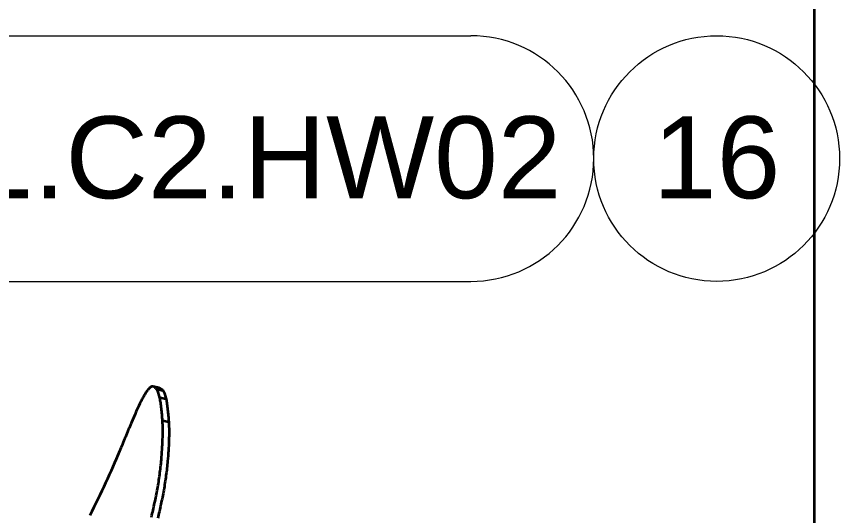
# Model space of a CAD drawing. Header units: millimetres. Extents: x 0 to 42050, y 0 to 29700.
# Drawn here: x 5569 to 6825, y 21055 to 21817 of the extents above; entities that cross this region are included whole.
import ezdxf

# ---------------------------------------------------------------- set-up
doc = ezdxf.new("R2010")
doc.units = ezdxf.units.MM
doc.header["$LTSCALE"] = 50
doc.layers.add('Symbol', color=7, linetype='Continuous', lineweight=18)
doc.layers.add('Visible', color=7, linetype='Continuous', lineweight=35)
doc.styles.add('Note Text', font='arial.ttf')

# ---------------------------------------------------------------- blocks, each defined once
blk = doc.blocks.new('Balloon47')
at = {"layer": 'Symbol'}
for p, q in [((109.42, 435.746), (125.245, 435.746)), ((109.42, 428.246), (125.245, 428.246))]:
    blk.add_line(p, q, dxfattribs=at)
blk.add_circle((132.745, 431.996), 3.75, dxfattribs=at)
blk.add_arc((125.245, 431.996), 3.75, 270, 90, dxfattribs=at)
at = {"layer": 'Symbol', "char_height": 2.5, "attachment_point": 5, "style": 'Note Text'}
for s, insert in [('IS1.C2.HW02', (117.333, 432.017)), ('16', (132.745, 432.017))]:
    blk.add_mtext(s, dxfattribs=dict(at, insert=insert))

msp = doc.modelspace()

# ---------------------------------------------------------------- linework, layer by layer
at = {"layer": 'Visible', "color": 9, "true_color": 0xc0c0c0}
msp.add_line((6785.87, 21891.34), (6785.87, 20826.34), dxfattribs=at)
at = {"layer": 'Visible'}
for p, q in [((5786.44, 21249.86), (5776.91, 21251.78)), ((5792.85, 21245.18), (5783.32, 21247.1)), ((5797.27, 21232.45), (5787.74, 21234.37)), ((5801.3, 21197.53), (5791.77, 21199.45))]:
    msp.add_line(p, q, dxfattribs=at)
for points, knots in [([(5777.01, 21251.76), (5775.92, 21252.01), (5774.76, 21251.76), (5772.34, 21250.24), (5771.08, 21248.98), (5769.76, 21247.24)], [0.0000016, 0.0000016, 0.0000016, 0.0000016, 1.8002191, 1.8002191, 3.6003068, 3.6003068, 3.6003068, 3.6003068]), ([(5783.32, 21247.1), (5782.31, 21248.4), (5781.28, 21249.44), (5779.17, 21250.99), (5778.1, 21251.51), (5777.01, 21251.76)], [0.0000038, 0.0000038, 0.0000038, 0.0000038, 1.7911199, 1.7911199, 3.5822228, 3.5822228, 3.5822228, 3.5822228]), ([(5786.55, 21249.84), (5787.63, 21249.59), (5788.7, 21249.07), (5790.81, 21247.52), (5791.84, 21246.48), (5792.85, 21245.18)], [0.000001, 0.000001, 0.000001, 0.000001, 1.791098, 1.791098, 3.5822129, 3.5822129, 3.5822129, 3.5822129]), ([(5764.54, 21239.62), (5763.65, 21238.18), (5762.74, 21236.62), (5760.89, 21233.25), (5759.95, 21231.45), (5758.99, 21229.53)], [0.0000019, 0.0000019, 0.0000019, 0.0000019, 1.1754536, 1.1754536, 2.3509185, 2.3509185, 2.3509185, 2.3509185]), ([(5769.76, 21247.24), (5768.91, 21246.14), (5768.05, 21244.96), (5766.31, 21242.42), (5765.43, 21241.06), (5764.54, 21239.62)], [0.000001, 0.000001, 0.000001, 0.000001, 1.175222, 1.175222, 2.3504455, 2.3504455, 2.3504455, 2.3504455]), ([(5785.63, 21241.44), (5785.3, 21242.63), (5784.94, 21243.7), (5784.17, 21245.59), (5783.76, 21246.41), (5783.32, 21247.1)], [0.0000035, 0.0000035, 0.0000035, 0.0000035, 0.8081984, 0.8081984, 1.6163133, 1.6163133, 1.6163133, 1.6163133]), ([(5787.74, 21234.37), (5787.37, 21235.53), (5787.01, 21236.7), (5786.31, 21239.06), (5785.97, 21240.25), (5785.63, 21241.44)], [-1.613107, -1.613107, -1.613107, -1.613107, -0.8065552, -0.8065552, -0.0000035, -0.0000035, -0.0000035, -0.0000035]), ([(5792.85, 21245.18), (5793.28, 21244.49), (5793.69, 21243.67), (5794.47, 21241.78), (5794.83, 21240.71), (5795.16, 21239.52)], [0.000001, 0.000001, 0.000001, 0.000001, 0.8082199, 0.8082199, 1.6165199, 1.6165199, 1.6165199, 1.6165199]), ([(5795.16, 21239.52), (5795.5, 21238.33), (5795.84, 21237.14), (5796.54, 21234.78), (5796.9, 21233.61), (5797.27, 21232.45)], [-1.6131031, -1.6131031, -1.6131031, -1.6131031, -0.8065516, -0.8065516, 0, 0, 0, 0]), ([(5758.99, 21229.53), (5754.35, 21220.06), (5749.36, 21208.71), (5741.07, 21189.08), (5738.13, 21181.97), (5732.19, 21167.58), (5729.21, 21160.34), (5726.08, 21152.85)], [0.0000029, 0.0000029, 0.0000029, 0.0000029, 5.6484153, 5.6484153, 8.575673, 8.575673, 11.302645, 11.302645, 11.302645, 11.302645]), ([(5790.06, 21218.29), (5789.74, 21221.25), (5789.38, 21224.07), (5788.61, 21229.44), (5788.19, 21231.98), (5787.74, 21234.37)], [0.0000035, 0.0000035, 0.0000035, 0.0000035, 1.3016866, 1.3016866, 2.6037294, 2.6037294, 2.6037294, 2.6037294]), ([(5797.27, 21232.45), (5797.72, 21230.06), (5798.14, 21227.52), (5798.91, 21222.15), (5799.27, 21219.33), (5799.59, 21216.37)], [0, 0, 0, 0, 1.3026469, 1.3026469, 2.6049324, 2.6049324, 2.6049324, 2.6049324]), ([(5791.77, 21199.45), (5791.52, 21202.77), (5791.26, 21206), (5790.69, 21212.29), (5790.38, 21215.34), (5790.06, 21218.29)], [0.0000018, 0.0000018, 0.0000018, 0.0000018, 1.3023658, 1.3023658, 2.6047226, 2.6047226, 2.6047226, 2.6047226]), ([(5799.59, 21216.37), (5799.92, 21213.42), (5800.22, 21210.36), (5800.79, 21204.08), (5801.06, 21200.85), (5801.3, 21197.53)], [0.000001, 0.000001, 0.000001, 0.000001, 1.3023676, 1.3023676, 2.6047398, 2.6047398, 2.6047398, 2.6047398]), ([(5791.93, 21171.1), (5792.12, 21176.19), (5792.2, 21181.14), (5792.14, 21190.64), (5792.01, 21195.18), (5791.77, 21199.45)], [0.0000015, 0.0000015, 0.0000015, 0.0000015, 1.6248813, 1.6248813, 3.2498187, 3.2498187, 3.2498187, 3.2498187]), ([(5801.3, 21197.53), (5801.54, 21193.26), (5801.68, 21188.72), (5801.74, 21179.22), (5801.67, 21174.27), (5801.47, 21169.17)], [0.000001, 0.000001, 0.000001, 0.000001, 1.6249803, 1.6249803, 3.2499066, 3.2499066, 3.2499066, 3.2499066]), ([(5789.99, 21139.82), (5790.45, 21145.13), (5790.84, 21150.41), (5791.48, 21160.85), (5791.74, 21166.01), (5791.93, 21171.1)], [0.000002, 0.000002, 0.000002, 0.000002, 1.6204273, 1.6204273, 3.2408775, 3.2408775, 3.2408775, 3.2408775]), ([(5801.47, 21169.17), (5801.28, 21164.09), (5801.03, 21158.93), (5800.39, 21148.48), (5800, 21143.21), (5799.54, 21137.9)], [0.000001, 0.000001, 0.000001, 0.000001, 1.6204985, 1.6204985, 3.2409634, 3.2409634, 3.2409634, 3.2409634]), ([(5726.08, 21152.85), (5719.58, 21137.29), (5712.49, 21121.16), (5697.29, 21088.21), (5689.23, 21071.59), (5680.78, 21054.77)], [0.000001, 0.000001, 0.000001, 0.000001, 5.6807048, 5.6807048, 11.3561246, 11.3561246, 11.3561246, 11.3561246]), ([(5784.01, 21095.53), (5785.35, 21102.83), (5786.51, 21110.22), (5788.5, 21125.04), (5789.32, 21132.46), (5789.99, 21139.82)], [0.000004, 0.000004, 0.000004, 0.000004, 2.2435389, 2.2435389, 4.4868371, 4.4868371, 4.4868371, 4.4868371]), ([(5799.54, 21137.9), (5798.87, 21130.53), (5798.05, 21123.12), (5796.07, 21108.29), (5794.91, 21100.91), (5793.58, 21093.6)], [0.000001, 0.000001, 0.000001, 0.000001, 2.2431934, 2.2431934, 4.4866551, 4.4866551, 4.4866551, 4.4866551]), ([(5774.91, 21052.47), (5776.62, 21059.54), (5778.23, 21066.66), (5781.26, 21081.03), (5782.68, 21088.26), (5784.01, 21095.53)], [0.0000017, 0.0000017, 0.0000017, 0.0000017, 2.2335551, 2.2335551, 4.4673255, 4.4673255, 4.4673255, 4.4673255]), ([(5793.58, 21093.6), (5792.25, 21086.33), (5790.83, 21079.1), (5787.8, 21064.73), (5786.19, 21057.61), (5784.48, 21050.54)], [0.0000015, 0.0000015, 0.0000015, 0.0000015, 2.2338002, 2.2338002, 4.4674457, 4.4674457, 4.4674457, 4.4674457])]:
    msp.add_open_spline(points, degree=3, knots=knots, dxfattribs=at)
msp.add_open_spline([(5786.44, 21249.86), (5786.48, 21249.86), (5786.51, 21249.85), (5786.55, 21249.84)], degree=3, dxfattribs=at)

# ---------------------------------------------------------------- block references
at = {"layer": 'Symbol', "xscale": 50, "yscale": 50, "zscale": 50}
msp.add_blockref('Balloon47', (0, 0), dxfattribs=at)

doc.saveas('drawing.dxf')
